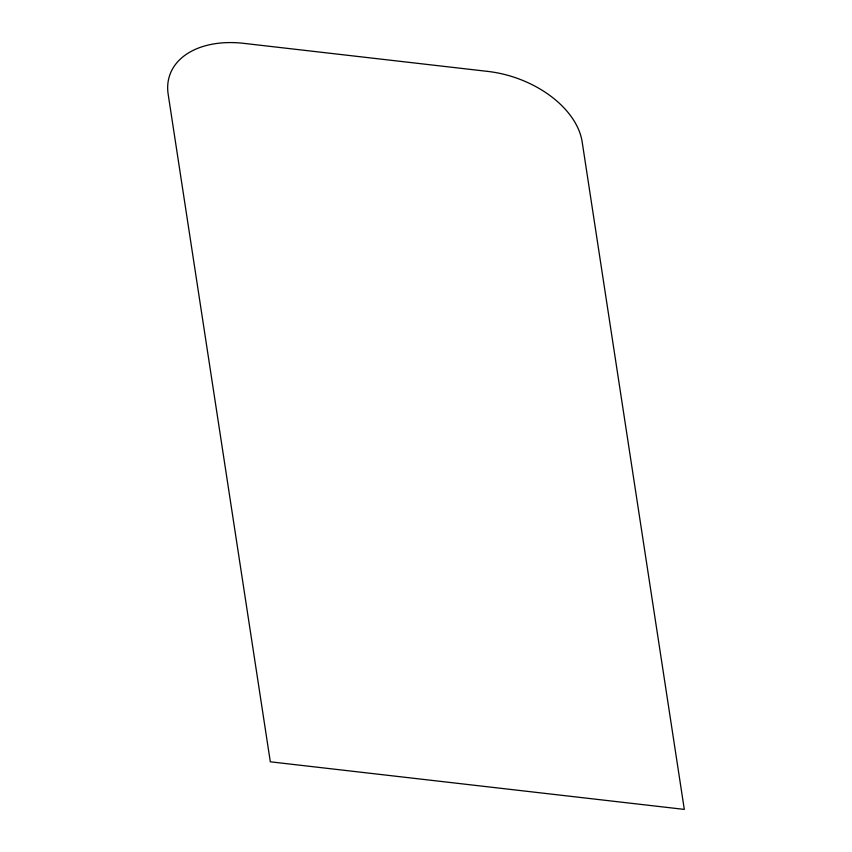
<?xml version="1.0" encoding="UTF-8"?>
<svg xmlns="http://www.w3.org/2000/svg" width="852" height="852" viewBox="0 0 852 852"><rect width="100%" height="100%" fill="white"/><g stroke="black" fill="none" stroke-linecap="round" stroke-linejoin="round"><path stroke-width="1.28" d="M487.962 71.43L243.81 43.356A88.214 57.393 19.2 0 0 168.174 94.274L270.318 761.805L684.305 809.4L582.161 141.869A88.214 57.393 19.2 0 0 487.962 71.43"/></g></svg>
